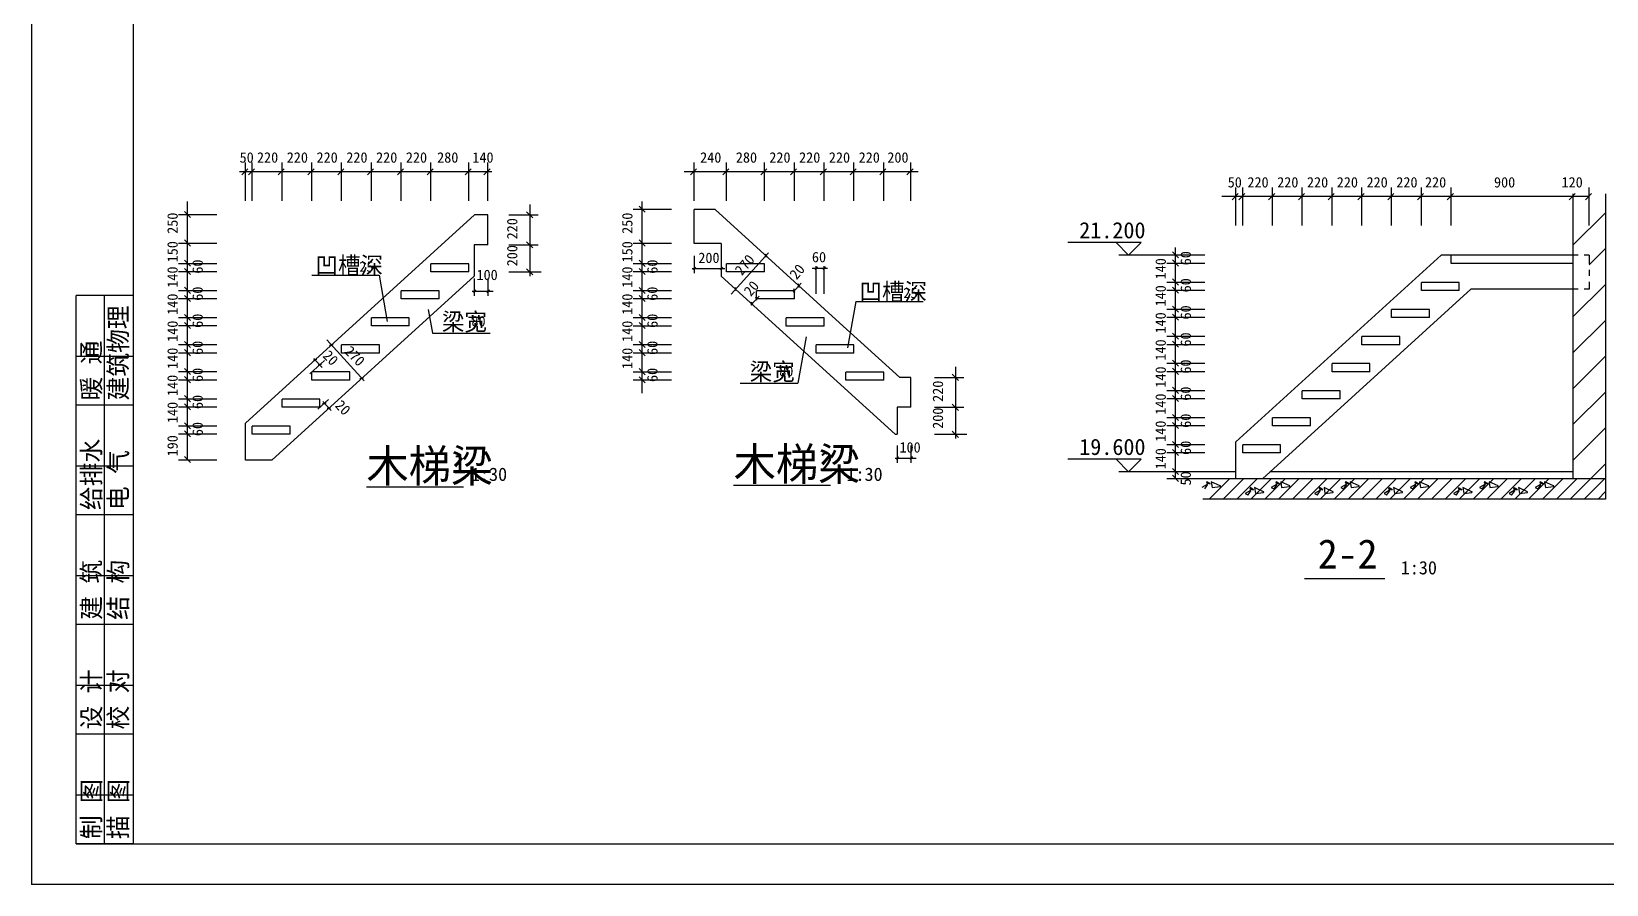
# Model space of a CAD drawing. Header units: metres. Extents: x -282284 to -222161, y -90681 to -4902.
# Drawn here: x -282284 to -243500, y -46902 to -25902 of the extents above; entities that cross this region are included whole.
import ezdxf

# ---------------------------------------------------------------- set-up
doc = ezdxf.new("R2010")
doc.units = ezdxf.units.M
doc.layers.add('1', color=7, linetype='Continuous')
doc.layers.add('3', color=3, linetype='Continuous')

msp = doc.modelspace()

# ---------------------------------------------------------------- linework, layer by layer
for p, q in [((-282283.95, -4902.17), (-282283.95, -46902.17)), ((-244326, -29894.9), (-244326, -36912.39)), ((-243526, -29894.9), (-243526, -37412.39)), ((-281183.95, -45902.17), (-281183.95, -32402.17)), ((-279783.95, -32402.17), (-281183.95, -32402.17)), ((-280483.95, -45902.17), (-280483.95, -32402.17)), ((-279783.95, -33902.17), (-281183.95, -33902.17)), ((-279783.95, -35102.17), (-281183.95, -35102.17)), ((-279783.95, -36602.17), (-281183.95, -36602.17)), ((-279783.95, -37802.17), (-281183.95, -37802.17)), ((-279783.95, -39302.17), (-281183.95, -39302.17)), ((-279783.95, -40502.17), (-281183.95, -40502.17)), ((-279783.95, -42002.17), (-281183.95, -42002.17)), ((-279783.95, -43202.17), (-281183.95, -43202.17)), ((-279783.95, -44702.17), (-281183.95, -44702.17)), ((-222883.95, -46902.17), (-282283.95, -46902.17))]:
    msp.add_line(p, q)
msp.add_lwpolyline([(-279783.95, -45902.17), (-281183.95, -45902.17), (-223883.95, -45902.17), (-223883.95, -5902.17), (-279783.95, -5902.17)], close=True)
at = {"layer": '1'}
for p, q in [((-244326, -31412.39), (-247326, -31412.39)), ((-247326, -31612.39), (-247326, -31412.39)), ((-247326, -31612.39), (-247326, -31412.39)), ((-244326, -31612.39), (-247326, -31612.39)), ((-248059.33, -32279.06), (-248059.33, -32079.06)), ((-247126, -32079.06), (-248059.33, -32079.06)), ((-247126, -32279.06), (-247126, -32079.06)), ((-247126, -32279.06), (-248059.33, -32279.06)), ((-247859.33, -32745.73), (-248792.67, -32745.73)), ((-248792.67, -32945.73), (-248792.67, -32745.73)), ((-247859.33, -32945.73), (-248792.67, -32945.73)), ((-247859.33, -32945.73), (-247859.33, -32745.73)), ((-248592.67, -33412.39), (-249526, -33412.39)), ((-249526, -33612.39), (-249526, -33412.39)), ((-248592.67, -33612.39), (-249526, -33612.39)), ((-248592.67, -33612.39), (-248592.67, -33412.39)), ((-250259.33, -34279.06), (-250259.33, -34079.06)), ((-249326, -34079.06), (-250259.33, -34079.06)), ((-249326, -34279.06), (-249326, -34079.06)), ((-249326, -34279.06), (-250259.33, -34279.06)), ((-250059.33, -34745.73), (-250992.67, -34745.73)), ((-250992.67, -34945.73), (-250992.67, -34745.73)), ((-250059.33, -34945.73), (-250059.33, -34745.73)), ((-250059.33, -34945.73), (-250992.67, -34945.73)), ((-250792.67, -35412.39), (-251726, -35412.39)), ((-251726, -35612.39), (-251726, -35412.39)), ((-250792.67, -35612.39), (-251726, -35612.39)), ((-250792.67, -35612.39), (-250792.67, -35412.39)), ((-251526, -36079.06), (-252459.33, -36079.06)), ((-252459.33, -36279.06), (-252459.33, -36079.06)), ((-251526, -36279.06), (-252459.33, -36279.06)), ((-251526, -36279.06), (-251526, -36079.06)), ((-252626, -36745.73), (-253441.37, -36745.73)), ((-244326, -36745.73), (-251791.57, -36745.73)), ((-243526, -36912.39), (-253441.37, -36912.39)), ((-243526, -37412.39), (-253441.37, -37412.39))]:
    msp.add_line(p, q, dxfattribs=at)
at = {"layer": '3'}
for p, q in [((-277159.01, -29348.05), (-270946.03, -29348.05)), ((-277015.07, -30069.82), (-277015.07, -29129.67)), ((-276848.4, -30069.82), (-276848.4, -29129.67)), ((-276115.07, -30069.82), (-276115.07, -29129.67)), ((-275381.73, -30069.82), (-275381.73, -29129.67)), ((-274648.4, -30069.82), (-274648.4, -29129.67)), ((-273915.07, -30069.82), (-273915.07, -29129.67)), ((-273181.73, -30069.82), (-273181.73, -29129.67)), ((-272448.4, -30069.82), (-272448.4, -29129.67)), ((-271515.07, -30069.82), (-271515.07, -29129.67)), ((-271048.4, -30069.82), (-271048.4, -29129.67)), ((-266216.11, -29348.05), (-260447.29, -29348.05)), ((-265965.91, -30069.82), (-265965.91, -29129.67)), ((-265165.91, -30069.82), (-265165.91, -29129.67)), ((-264232.58, -30069.82), (-264232.58, -29129.67)), ((-263499.24, -30069.82), (-263499.24, -29129.67)), ((-262765.91, -30069.82), (-262765.91, -29129.67)), ((-262032.58, -30069.82), (-262032.58, -29129.67)), ((-261299.24, -30069.82), (-261299.24, -29129.67)), ((-260632.58, -30069.82), (-260632.58, -29129.67)), ((-252626, -30680.84), (-252626, -29740.69)), ((-252459.33, -30680.84), (-252459.33, -29740.69)), ((-251726, -30680.84), (-251726, -29740.69)), ((-250992.67, -30680.84), (-250992.67, -29740.69)), ((-250259.33, -30680.84), (-250259.33, -29740.69)), ((-249526, -30680.84), (-249526, -29740.69)), ((-248792.67, -30680.84), (-248792.67, -29740.69)), ((-248059.33, -30680.84), (-248059.33, -29740.69)), ((-247326, -30680.84), (-247326, -29740.69)), ((-243926, -30680.84), (-243926, -29740.69)), ((-278443.83, -36451.49), (-278443.83, -30086.51)), ((-270015.64, -30158.95), (-270015.64, -31922.37)), ((-267245.74, -34808.45), (-267245.74, -30087.52)), ((-252976.2, -29959.06), (-243926, -29959.06)), ((-277722.06, -30418.16), (-278662.21, -30418.16)), ((-271376.17, -30418.16), (-277015.07, -35544.43)), ((-271048.4, -30418.16), (-271376.17, -30418.16)), ((-271048.4, -30951.49), (-271048.4, -30418.16)), ((-271048.4, -31151.49), (-271048.4, -30418.16)), ((-270533.69, -30418.16), (-269805.18, -30418.16)), ((-266523.96, -30285.84), (-267464.12, -30285.84)), ((-265965.91, -31119.18), (-265965.91, -30285.84)), ((-265451.48, -30285.84), (-265965.91, -30285.84)), ((-265451.48, -30285.84), (-262474.24, -32992.42)), ((-243526, -30364.62), (-244326, -31164.62)), ((-277722.06, -31118.16), (-278662.21, -31118.16)), ((-271048.4, -31151.49), (-271381.73, -31151.49)), ((-271381.73, -31151.49), (-271381.73, -31922.19)), ((-271381.73, -31151.49), (-271381.73, -31818.16)), ((-270533.69, -31151.49), (-269805.18, -31151.49)), ((-266523.96, -31119.18), (-267464.12, -31119.18)), ((-265299.24, -31119.18), (-265965.91, -31119.18)), ((-265299.24, -31119.18), (-265299.24, -31923.21)), ((-265299.24, -31234.1), (-265299.24, -31851.79)), ((-265052.81, -32366), (-264133.5, -31354.75)), ((-254958.32, -31099.13), (-256766.9, -31099.13)), ((-255266.76, -31412.39), (-255575.2, -31099.13)), ((-253389.92, -31412.39), (-255509, -31412.39)), ((-255266.76, -31412.39), (-254958.32, -31099.13)), ((-253389.92, -31412.39), (-254330.08, -31412.39)), ((-254111.7, -36912.39), (-254111.7, -31223.75)), ((-247573.77, -31412.39), (-252626, -36005.33)), ((-247326, -31412.39), (-247573.77, -31412.39)), ((-244194.28, -31412.39), (-244326, -31412.39)), ((-243926, -31412.39), (-244048.45, -31412.39)), ((-243526, -31247.63), (-243926, -31647.63)), ((-243926, -31412.39), (-243926, -31624.69)), ((-277722.06, -31618.16), (-278662.21, -31618.16)), ((-271515.07, -31618.16), (-272448.4, -31618.16)), ((-272448.4, -31818.16), (-272448.4, -31618.16)), ((-271515.07, -31818.16), (-271515.07, -31618.16)), ((-266523.96, -31619.18), (-267464.12, -31619.18)), ((-266016.22, -31735.97), (-265213.8, -31735.97)), ((-265965.91, -31426.29), (-265965.91, -31851.79)), ((-264232.58, -31619.18), (-265165.91, -31619.18)), ((-265165.91, -31819.18), (-265165.91, -31619.18)), ((-264232.58, -31819.18), (-264232.58, -31619.18)), ((-262681.26, -31734.59), (-263058.47, -31734.59)), ((-262965.91, -32359.09), (-262965.91, -31675.75)), ((-262765.91, -32359.09), (-262765.91, -31675.75)), ((-253389.92, -31612.39), (-254330.08, -31612.39)), ((-243926, -31770.53), (-243926, -31916.36)), ((-277722.06, -31818.16), (-278662.21, -31818.16)), ((-271381.73, -31922.19), (-276363.97, -36451.49)), ((-275381.77, -31901.67), (-273726.26, -31901.67)), ((-273726.26, -31901.67), (-273524.47, -33039.6)), ((-271515.07, -31818.16), (-272448.4, -31818.16)), ((-271381.73, -31984.19), (-271381.73, -32409.68)), ((-271048.4, -31984.19), (-271048.4, -32409.68)), ((-270530.33, -31818.16), (-269736.16, -31818.16)), ((-266523.96, -31819.18), (-267464.12, -31819.18)), ((-265299.24, -31923.21), (-261013.68, -35819.18)), ((-264232.58, -31819.18), (-265165.91, -31819.18)), ((-263530.93, -32319.95), (-263330.61, -32099.59)), ((-253389.92, -32079.06), (-254330.08, -32079.06)), ((-243526, -32130.64), (-244326, -32930.64)), ((-243926, -32062.19), (-243926, -32245.73)), ((-277722.06, -32284.83), (-278662.21, -32284.83)), ((-277722.06, -32484.83), (-278662.21, -32484.83)), ((-273181.73, -32484.83), (-273181.73, -32284.83)), ((-272248.4, -32284.83), (-273181.73, -32284.83)), ((-272248.4, -32484.83), (-273181.73, -32484.83)), ((-272248.4, -32484.83), (-272248.4, -32284.83)), ((-271432.04, -32293.87), (-270912.28, -32293.87)), ((-266523.96, -32285.84), (-267464.12, -32285.84)), ((-266523.96, -32485.84), (-267464.12, -32485.84)), ((-264567.03, -32639.85), (-264366.7, -32419.49)), ((-264432.58, -32485.84), (-264432.58, -32285.84)), ((-263499.24, -32285.84), (-264432.58, -32285.84)), ((-263499.24, -32485.84), (-264432.58, -32485.84)), ((-263499.24, -32485.84), (-263499.24, -32285.84)), ((-261985.79, -32550.2), (-262187.58, -33688.13)), ((-261985.79, -32550.2), (-260330.28, -32550.2)), ((-253389.92, -32279.06), (-254330.08, -32279.06)), ((-246841.57, -32245.73), (-251974.9, -36912.39)), ((-244326, -32245.73), (-246841.57, -32245.73)), ((-244194.28, -32245.73), (-244326, -32245.73)), ((-243926, -32245.73), (-244048.45, -32245.73)), ((-277722.06, -32951.49), (-278662.21, -32951.49)), ((-272981.73, -32951.49), (-273915.07, -32951.49)), ((-273915.07, -33151.49), (-273915.07, -32951.49)), ((-272981.73, -33151.49), (-272981.73, -32951.49)), ((-272513.83, -32743.96), (-272409.86, -33330.26)), ((-266523.96, -32952.51), (-267464.12, -32952.51)), ((-263699.24, -33152.51), (-263699.24, -32952.51)), ((-262765.91, -32952.51), (-263699.24, -32952.51)), ((-262765.91, -33152.51), (-262765.91, -32952.51)), ((-253389.92, -32745.73), (-254330.08, -32745.73)), ((-253389.92, -32945.73), (-254330.08, -32945.73)), ((-277722.06, -33151.49), (-278662.21, -33151.49)), ((-272981.73, -33151.49), (-273915.07, -33151.49)), ((-272409.86, -33330.26), (-270990.14, -33330.26)), ((-266523.96, -33152.51), (-267464.12, -33152.51)), ((-262765.91, -33152.51), (-263699.24, -33152.51)), ((-262474.24, -32992.42), (-260904.81, -34419.18)), ((-243526, -33013.65), (-244326, -33813.65)), ((-277722.06, -33618.16), (-278662.21, -33618.16)), ((-275009.95, -33494.51), (-274090.64, -34505.75)), ((-274648.4, -33818.16), (-274648.4, -33618.16)), ((-273715.07, -33618.16), (-274648.4, -33618.16)), ((-273715.07, -33818.16), (-273715.07, -33618.16)), ((-266523.96, -33619.18), (-267464.12, -33619.18)), ((-263210.02, -33421.63), (-263411.82, -34559.57)), ((-262032.58, -33619.18), (-262965.91, -33619.18)), ((-262965.91, -33819.18), (-262965.91, -33619.18)), ((-262032.58, -33819.18), (-262032.58, -33619.18)), ((-253389.92, -33412.39), (-254330.08, -33412.39)), ((-253389.92, -33612.39), (-254330.08, -33612.39)), ((-277722.06, -33818.16), (-278662.21, -33818.16)), ((-275072.45, -34003.66), (-275427.81, -34326.71)), ((-275328.72, -33952.07), (-275128.39, -34172.43)), ((-273715.07, -33818.16), (-274648.4, -33818.16)), ((-266523.96, -33819.18), (-267464.12, -33819.18)), ((-262032.58, -33819.18), (-262965.91, -33819.18)), ((-253389.92, -34079.06), (-254330.08, -34079.06)), ((-243526, -33896.66), (-244326, -34696.66)), ((-277722.06, -34284.83), (-278662.21, -34284.83)), ((-277722.06, -34484.83), (-278662.21, -34484.83)), ((-274448.4, -34284.83), (-275381.73, -34284.83)), ((-275381.73, -34484.83), (-275381.73, -34284.83)), ((-274448.4, -34484.83), (-275381.73, -34484.83)), ((-274448.4, -34484.83), (-274448.4, -34284.83)), ((-266523.96, -34285.84), (-267464.12, -34285.84)), ((-266523.96, -34485.84), (-267464.12, -34485.84)), ((-262232.58, -34485.84), (-262232.58, -34285.84)), ((-261299.24, -34285.84), (-262232.58, -34285.84)), ((-261299.24, -34485.84), (-262232.58, -34485.84)), ((-261299.24, -34485.84), (-261299.24, -34285.84)), ((-260632.58, -34419.18), (-260904.81, -34419.18)), ((-260632.58, -34952.51), (-260632.58, -34419.18)), ((-260632.58, -35152.51), (-260632.58, -34419.18)), ((-260051.25, -34419.18), (-259322.75, -34419.18)), ((-259533.2, -34159.97), (-259533.2, -35923.39)), ((-253389.92, -34279.06), (-254330.08, -34279.06)), ((-264831.54, -34559.57), (-263411.82, -34559.57)), ((-253389.92, -34745.73), (-254330.08, -34745.73)), ((-243526, -34779.67), (-244326, -35579.67)), ((-277722.06, -34951.49), (-278662.21, -34951.49)), ((-277722.06, -35151.49), (-278662.21, -35151.49)), ((-276115.07, -35151.49), (-276115.07, -34951.49)), ((-275181.73, -34951.49), (-276115.07, -34951.49)), ((-275181.73, -35151.49), (-276115.07, -35151.49)), ((-274969.66, -34958.7), (-275231.9, -35197.1)), ((-275181.73, -35151.49), (-275181.73, -34951.49)), ((-275108.72, -35013.87), (-274908.4, -35234.23)), ((-260965.91, -35152.51), (-260965.91, -35819.18)), ((-260965.91, -35152.51), (-260965.91, -35819.18)), ((-260632.58, -35152.51), (-260965.91, -35152.51)), ((-260051.25, -35152.51), (-259322.75, -35152.51)), ((-253389.92, -34945.73), (-254330.08, -34945.73)), ((-277722.06, -35618.16), (-278662.21, -35618.16)), ((-277015.07, -36451.49), (-277015.07, -35544.43)), ((-275915.07, -35618.16), (-276848.4, -35618.16)), ((-276848.4, -35818.16), (-276848.4, -35618.16)), ((-275915.07, -35818.16), (-275915.07, -35618.16)), ((-253389.92, -35412.39), (-254330.08, -35412.39)), ((-253389.92, -35612.39), (-254330.08, -35612.39)), ((-243526, -35662.68), (-244326, -36462.68)), ((-277722.06, -35818.16), (-278662.21, -35818.16)), ((-275915.07, -35818.16), (-276848.4, -35818.16)), ((-261013.68, -35819.18), (-260965.91, -35819.18)), ((-260047.89, -35819.18), (-259253.72, -35819.18)), ((-252626, -36912.39), (-252626, -36005.33)), ((-277722.06, -36451.49), (-278662.21, -36451.49)), ((-276363.97, -36451.49), (-277015.07, -36451.49)), ((-261016.22, -36402.65), (-260496.45, -36402.65)), ((-260965.91, -36092.97), (-260965.91, -36518.47)), ((-260632.58, -36092.97), (-260632.58, -36518.47)), ((-254958.32, -36432.47), (-256766.9, -36432.47)), ((-255266.76, -36745.73), (-255575.2, -36432.47)), ((-255266.76, -36745.73), (-254958.32, -36432.47)), ((-253389.92, -36079.06), (-254330.08, -36079.06)), ((-253389.92, -36279.06), (-254330.08, -36279.06)), ((-253389.92, -36745.73), (-255509, -36745.73)), ((-243526, -36545.69), (-244392.71, -37412.39)), ((-253389.92, -36912.39), (-254330.08, -36912.39)), ((-253334.52, -37054.18), (-253464.06, -37130.54)), ((-253392.03, -37160.18), (-253323.97, -37065.75)), ((-253343.45, -36981.68), (-253353.48, -37016.68)), ((-253353.48, -37016.68), (-253261.86, -37037.7)), ((-252784.46, -36912.39), (-253284.46, -37412.39)), ((-253232.12, -36985.86), (-253209.29, -37130.35)), ((-253011.64, -37086.88), (-253232.12, -36985.86)), ((-253209.29, -37130.35), (-253013.83, -37102.07)), ((-252442.47, -36912.39), (-252942.47, -37412.39)), ((-252100.48, -36912.39), (-252600.48, -37412.39)), ((-252100.48, -36912.39), (-252600.48, -37412.39)), ((-252267.8, -37199.72), (-252397.34, -37276.07)), ((-252325.31, -37305.71), (-252257.25, -37211.28)), ((-252276.73, -37127.22), (-252286.75, -37162.22)), ((-252286.75, -37162.22), (-252195.14, -37183.24)), ((-251758.49, -36912.39), (-252258.49, -37412.39)), ((-252165.4, -37131.39), (-252142.57, -37275.89)), ((-251944.92, -37232.42), (-252165.4, -37131.39)), ((-251416.5, -36912.39), (-251916.5, -37412.39)), ((-251624.57, -37054.18), (-251754.11, -37130.54)), ((-251754.11, -37130.54), (-251692.25, -37162.6)), ((-251682.08, -37160.18), (-251614.02, -37065.75)), ((-251633.5, -36981.68), (-251643.52, -37016.68)), ((-251643.52, -37016.68), (-251551.91, -37037.7)), ((-251074.51, -36912.39), (-251574.51, -37412.39)), ((-251301.69, -37086.88), (-251522.17, -36985.86)), ((-251522.17, -36985.86), (-251499.34, -37130.35)), ((-251499.34, -37130.35), (-251303.88, -37102.07)), ((-250732.51, -36912.39), (-251232.51, -37412.39)), ((-250390.52, -36912.39), (-250890.52, -37412.39)), ((-250390.52, -36912.39), (-250890.52, -37412.39)), ((-250557.85, -37199.72), (-250687.39, -37276.07)), ((-250615.36, -37305.71), (-250547.3, -37211.28)), ((-250566.78, -37127.22), (-250576.8, -37162.22)), ((-250576.8, -37162.22), (-250485.19, -37183.24)), ((-250048.53, -36912.39), (-250548.53, -37412.39)), ((-250455.45, -37131.39), (-250432.62, -37275.89)), ((-250234.97, -37232.42), (-250455.45, -37131.39)), ((-249706.54, -36912.39), (-250206.54, -37412.39)), ((-249914.62, -37054.18), (-250044.16, -37130.54)), ((-250044.16, -37130.54), (-249982.3, -37162.6)), ((-249972.13, -37160.18), (-249904.07, -37065.75)), ((-249923.55, -36981.68), (-249933.57, -37016.68)), ((-249933.57, -37016.68), (-249841.96, -37037.7)), ((-249364.55, -36912.39), (-249864.55, -37412.39)), ((-249812.22, -36985.86), (-249789.39, -37130.35)), ((-249591.74, -37086.88), (-249812.22, -36985.86)), ((-249789.39, -37130.35), (-249593.93, -37102.07)), ((-249022.56, -36912.39), (-249522.56, -37412.39)), ((-248680.57, -36912.39), (-249180.57, -37412.39)), ((-248680.57, -36912.39), (-249180.57, -37412.39)), ((-248847.9, -37199.72), (-248977.43, -37276.07)), ((-248905.41, -37305.71), (-248837.35, -37211.28)), ((-248856.83, -37127.22), (-248866.85, -37162.22)), ((-248866.85, -37162.22), (-248775.23, -37183.24)), ((-248338.58, -36912.39), (-248838.58, -37412.39)), ((-248525.02, -37232.42), (-248745.5, -37131.39)), ((-248745.5, -37131.39), (-248722.66, -37275.89)), ((-247996.59, -36912.39), (-248496.59, -37412.39)), ((-248204.67, -37054.18), (-248334.21, -37130.54)), ((-248334.21, -37130.54), (-248272.35, -37162.6)), ((-248262.18, -37160.18), (-248194.12, -37065.75)), ((-248213.6, -36981.68), (-248223.62, -37016.68)), ((-248223.62, -37016.68), (-248132, -37037.7)), ((-247654.6, -36912.39), (-248154.6, -37412.39)), ((-248102.27, -36985.86), (-248079.44, -37130.35)), ((-247881.79, -37086.88), (-248102.27, -36985.86)), ((-248079.44, -37130.35), (-247883.97, -37102.07)), ((-247312.61, -36912.39), (-247812.61, -37412.39)), ((-246970.62, -36912.39), (-247470.62, -37412.39)), ((-247137.95, -37199.72), (-247267.48, -37276.07)), ((-247195.46, -37305.71), (-247127.39, -37211.28)), ((-247146.87, -37127.22), (-247156.9, -37162.22)), ((-247156.9, -37162.22), (-247065.28, -37183.24)), ((-246628.63, -36912.39), (-247128.63, -37412.39)), ((-247035.55, -37131.39), (-247012.71, -37275.89)), ((-246815.06, -37232.42), (-247035.55, -37131.39)), ((-246286.64, -36912.39), (-246786.64, -37412.39)), ((-246494.72, -37054.18), (-246624.25, -37130.54)), ((-246624.25, -37130.54), (-246562.4, -37162.6)), ((-246552.23, -37160.18), (-246484.16, -37065.75)), ((-246503.64, -36981.68), (-246513.67, -37016.68)), ((-246513.67, -37016.68), (-246422.05, -37037.7)), ((-245944.65, -36912.39), (-246444.65, -37412.39)), ((-246171.84, -37086.88), (-246392.32, -36985.86)), ((-246392.32, -36985.86), (-246369.48, -37130.35)), ((-246369.48, -37130.35), (-246174.02, -37102.07)), ((-245602.66, -36912.39), (-246102.66, -37412.39)), ((-245769.98, -37199.72), (-245899.52, -37276.07)), ((-245827.49, -37305.71), (-245759.43, -37211.28)), ((-245778.91, -37127.22), (-245788.94, -37162.22)), ((-245788.94, -37162.22), (-245697.32, -37183.24)), ((-245260.67, -36912.39), (-245760.67, -37412.39)), ((-245260.67, -36912.39), (-245760.67, -37412.39)), ((-245667.58, -37131.39), (-245644.75, -37275.89)), ((-245447.1, -37232.42), (-245667.58, -37131.39)), ((-244918.68, -36912.39), (-245418.68, -37412.39)), ((-245126.75, -37054.18), (-245256.29, -37130.54)), ((-245256.29, -37130.54), (-245194.44, -37162.6)), ((-245184.26, -37160.18), (-245116.2, -37065.75)), ((-245135.68, -36981.68), (-245145.71, -37016.68)), ((-245145.71, -37016.68), (-245054.09, -37037.7)), ((-244576.69, -36912.39), (-245076.69, -37412.39)), ((-245024.35, -36985.86), (-245001.52, -37130.35)), ((-244803.87, -37086.88), (-245024.35, -36985.86)), ((-245001.52, -37130.35), (-244806.06, -37102.07)), ((-244234.7, -36912.39), (-244734.7, -37412.39)), ((-243550.72, -36912.39), (-244050.72, -37412.39)), ((-243526, -37229.67), (-243708.73, -37412.39)), ((-252397.34, -37276.07), (-252335.48, -37308.14)), ((-252142.57, -37275.89), (-251947.11, -37247.61)), ((-250687.39, -37276.07), (-250625.53, -37308.14)), ((-250432.62, -37275.89), (-250237.16, -37247.61)), ((-248977.43, -37276.07), (-248915.58, -37308.14)), ((-248722.66, -37275.89), (-248527.2, -37247.61)), ((-247267.48, -37276.07), (-247205.63, -37308.14)), ((-247012.71, -37275.89), (-246817.25, -37247.61)), ((-245899.52, -37276.07), (-245837.67, -37308.14)), ((-245644.75, -37275.89), (-245449.29, -37247.61))]:
    msp.add_line(p, q, dxfattribs=at)
for points in [[(-276958.44, -29281.82), (-277108.67, -29432.06)], [(-276791.77, -29281.82), (-276942.01, -29432.06)], [(-276058.44, -29281.82), (-276208.67, -29432.06)], [(-276058.44, -29281.82), (-276208.67, -29432.06)], [(-275325.1, -29281.82), (-275475.34, -29432.06)], [(-275325.1, -29281.82), (-275475.34, -29432.06)], [(-274591.77, -29281.82), (-274742.01, -29432.06)], [(-273858.44, -29281.82), (-274008.67, -29432.06)], [(-273125.1, -29281.82), (-273275.34, -29432.06)], [(-272391.77, -29281.82), (-272542.01, -29432.06)], [(-271458.44, -29281.82), (-271608.67, -29432.06)], [(-270991.77, -29281.82), (-271142.01, -29432.06)], [(-265909.28, -29281.82), (-266059.52, -29432.06)], [(-265109.28, -29281.82), (-265259.52, -29432.06)], [(-264175.95, -29281.82), (-264326.18, -29432.06)], [(-263442.61, -29281.82), (-263592.85, -29432.06)], [(-262709.28, -29281.82), (-262859.52, -29432.06)], [(-261975.95, -29281.82), (-262126.18, -29432.06)], [(-261242.61, -29281.82), (-261392.85, -29432.06)], [(-260575.95, -29281.82), (-260726.18, -29432.06)], [(-267321.65, -30200.6), (-267171.41, -30350.84)], [(-252569.37, -29892.84), (-252719.61, -30043.08)], [(-252402.7, -29892.84), (-252552.94, -30043.08)], [(-251669.37, -29892.84), (-251819.61, -30043.08)], [(-250936.04, -29892.84), (-251086.27, -30043.08)], [(-250202.7, -29892.84), (-250352.94, -30043.08)], [(-249469.37, -29892.84), (-249619.61, -30043.08)], [(-248736.04, -29892.84), (-248886.27, -30043.08)], [(-248002.7, -29892.84), (-248152.94, -30043.08)], [(-247269.37, -29892.84), (-247419.61, -30043.08)], [(-244269.37, -29892.84), (-244419.61, -30043.08)], [(-243869.37, -29892.84), (-244019.61, -30043.08)], [(-278519.74, -30332.92), (-278369.5, -30483.16)], [(-270093.11, -30340.74), (-269942.87, -30490.98)], [(-278519.74, -31032.92), (-278369.5, -31183.16)], [(-270093.11, -31077.85), (-269942.87, -31228.09)], [(-267321.65, -31033.94), (-267171.41, -31184.18)], [(-264187.08, -31468.09), (-264210.95, -31382.84)], [(-254187.61, -31327.15), (-254037.37, -31477.39)], [(-278519.74, -31532.92), (-278369.5, -31683.16)], [(-278519.74, -31732.92), (-278369.5, -31883.16)], [(-270093.11, -31744.51), (-269942.87, -31894.75)], [(-267321.65, -31533.94), (-267171.41, -31684.18)], [(-267321.65, -31733.94), (-267171.41, -31884.18)], [(-265931.3, -31703.95), (-265993.9, -31766.55)], [(-265264.63, -31703.95), (-265327.23, -31766.55)], [(-262931.3, -31699.97), (-262993.9, -31762.57)], [(-262731.3, -31699.97), (-262793.9, -31762.57)], [(-254187.61, -31527.15), (-254037.37, -31677.39)], [(-263376.65, -32200.96), (-263400.52, -32115.71)], [(-254187.61, -31993.82), (-254037.37, -32144.06)], [(-278519.74, -32199.58), (-278369.5, -32349.82)], [(-278519.74, -32399.58), (-278369.5, -32549.82)], [(-278519.74, -32399.58), (-278369.5, -32549.82)], [(-271347.12, -32261.85), (-271409.72, -32324.45)], [(-271008.75, -32261.85), (-271071.35, -32324.45)], [(-267321.65, -32200.6), (-267171.41, -32350.84)], [(-267321.65, -32400.6), (-267171.41, -32550.84)], [(-267321.65, -32400.6), (-267171.41, -32550.84)], [(-264933.18, -32288.79), (-264957.05, -32203.54)], [(-264532.08, -32649.54), (-264555.95, -32564.29)], [(-264421.72, -32524.62), (-264445.59, -32439.37)], [(-263487.01, -32325.87), (-263510.88, -32240.63)], [(-254187.61, -32193.82), (-254037.37, -32344.06)], [(-278519.74, -32866.25), (-278369.5, -33016.49)], [(-267321.65, -32867.27), (-267171.41, -33017.51)], [(-254187.61, -32660.48), (-254037.37, -32810.72)], [(-254187.61, -32860.48), (-254037.37, -33010.72)], [(-254187.61, -32860.48), (-254037.37, -33010.72)], [(-278519.74, -33066.25), (-278369.5, -33216.49)], [(-267321.65, -33067.27), (-267171.41, -33217.51)], [(-254187.61, -33327.15), (-254037.37, -33477.39)], [(-278519.74, -33532.92), (-278369.5, -33683.16)], [(-278519.74, -33732.92), (-278369.5, -33883.16)], [(-274944.46, -33620.94), (-274857.33, -33605.27)], [(-267321.65, -33533.94), (-267171.41, -33684.18)], [(-267321.65, -33733.94), (-267171.41, -33884.18)], [(-254187.61, -33527.15), (-254037.37, -33677.39)], [(-275341.69, -33985.94), (-275254.56, -33970.27)], [(-275227.83, -34107.67), (-275140.69, -34092.01)], [(-254187.61, -33993.82), (-254037.37, -34144.06)], [(-278519.74, -34199.58), (-278369.5, -34349.82)], [(-278519.74, -34399.58), (-278369.5, -34549.82)], [(-274198.37, -34441.64), (-274111.24, -34425.98)], [(-267321.65, -34200.6), (-267171.41, -34350.84)], [(-267321.65, -34400.6), (-267171.41, -34550.84)], [(-259610.67, -34341.76), (-259460.43, -34492)], [(-254187.61, -34193.82), (-254037.37, -34344.06)], [(-278519.74, -34866.25), (-278369.5, -35016.49)], [(-254187.61, -34660.48), (-254037.37, -34810.72)], [(-254187.61, -34860.48), (-254037.37, -35010.72)], [(-278519.74, -35066.25), (-278369.5, -35216.49)], [(-275118.8, -35057.04), (-275031.66, -35041.37)], [(-275004.93, -35178.77), (-274917.8, -35163.1)], [(-259610.67, -35078.86), (-259460.43, -35229.1)], [(-278519.74, -35532.92), (-278369.5, -35683.16)], [(-254187.61, -35327.15), (-254037.37, -35477.39)], [(-254187.61, -35527.15), (-254037.37, -35677.39)], [(-278519.74, -35732.92), (-278369.5, -35883.16)], [(-259610.67, -35745.53), (-259460.43, -35895.77)], [(-254187.61, -35993.82), (-254037.37, -36144.06)], [(-278519.74, -36366.25), (-278369.5, -36516.49)], [(-260931.3, -36370.63), (-260993.9, -36433.23)], [(-260592.93, -36370.63), (-260655.53, -36433.23)], [(-254187.61, -36193.82), (-254037.37, -36344.06)], [(-254187.61, -36660.48), (-254037.37, -36810.72)], [(-254187.61, -36827.15), (-254037.37, -36977.39)], [(-274036.99, -37114.78), (-271647.69, -37114.78)], [(-264994.65, -37068.3), (-262605.36, -37068.3)], [(-250935.23, -39369.53), (-248954.62, -39369.53)]]:
    msp.add_lwpolyline(points, dxfattribs=at)
for centre, radius, start, end in [((-254840.8, -39535.64), 2957.32, 57.67, 59.54), ((-253330.46, -37061.07), 8, 324.22, 120.52), ((-253014.98, -37094.15), 8, 278.23, 65.38), ((-253774.08, -39681.18), 2957.32, 57.67, 59.54), ((-252263.74, -37206.61), 8, 324.22, 120.52), ((-251948.25, -37239.69), 8, 278.23, 65.38), ((-251688.57, -37155.5), 8, 242.6, 324.22), ((-253130.85, -39535.64), 2957.32, 57.67, 59.54), ((-251620.51, -37061.07), 8, 324.22, 120.52), ((-251305.02, -37094.15), 8, 278.23, 65.38), ((-252064.13, -39681.18), 2957.32, 57.67, 59.54), ((-250553.79, -37206.61), 8, 324.22, 120.52), ((-250238.3, -37239.69), 8, 278.23, 65.38), ((-249978.62, -37155.5), 8, 242.6, 324.22), ((-251420.9, -39535.64), 2957.32, 57.67, 59.54), ((-249910.56, -37061.07), 8, 324.22, 120.52), ((-249595.07, -37094.15), 8, 278.23, 65.38), ((-250354.18, -39681.18), 2957.32, 57.67, 59.54), ((-248843.84, -37206.61), 8, 324.22, 120.52), ((-248528.35, -37239.69), 8, 278.23, 65.38), ((-248268.67, -37155.5), 8, 242.6, 324.22), ((-249710.95, -39535.64), 2957.32, 57.67, 59.54), ((-248200.61, -37061.07), 8, 324.22, 120.52), ((-247885.12, -37094.15), 8, 278.23, 65.38), ((-248644.22, -39681.18), 2957.32, 57.67, 59.54), ((-247133.88, -37206.61), 8, 324.22, 120.52), ((-246818.4, -37239.69), 8, 278.23, 65.38), ((-246558.72, -37155.5), 8, 242.6, 324.22), ((-248000.99, -39535.64), 2957.32, 57.67, 59.54), ((-246490.65, -37061.07), 8, 324.22, 120.52), ((-246175.17, -37094.15), 8, 278.23, 65.38), ((-247276.26, -39681.18), 2957.32, 57.67, 59.54), ((-245765.92, -37206.61), 8, 324.22, 120.52), ((-245450.44, -37239.69), 8, 278.23, 65.38), ((-245190.75, -37155.5), 8, 242.6, 324.22), ((-246633.03, -39535.64), 2957.32, 57.67, 59.54), ((-245122.69, -37061.07), 8, 324.22, 120.52), ((-244807.21, -37094.15), 8, 278.23, 65.38), ((-252331.8, -37301.04), 8, 242.6, 324.22), ((-250621.85, -37301.04), 8, 242.6, 324.22), ((-248911.9, -37301.04), 8, 242.6, 324.22), ((-247201.95, -37301.04), 8, 242.6, 324.22), ((-245833.98, -37301.04), 8, 242.6, 324.22)]:
    msp.add_arc(centre, radius, start, end, dxfattribs=at)

# ---------------------------------------------------------------- texts
for s, p in [('建筑物理', (-279923.13, -34985.56)), ('暖 通', (-280585.52, -34985.56)), ('给排水', (-280585.52, -37685.56)), ('电 气', (-279923.13, -37685.56)), ('建 筑', (-280585.52, -40385.56)), ('结 构', (-279923.13, -40385.56)), ('设 计', (-280585.52, -43085.56)), ('校 对', (-279923.13, -43085.56)), ('制 图', (-280585.52, -45785.56)), ('描 图', (-279923.13, -45785.56))]:
    msp.add_text(s, height=450, rotation=90).set_placement(p)
at = {"layer": '1'}
msp.add_text('2-2', height=720, dxfattribs=at).set_placement((-250608.26, -39123.71))
at = {"layer": '3'}
for s, height, p in [('50', 256, (-277159.57, -29130.83)), ('220', 256, (-276731.76, -29130.83)), ('220', 256, (-275998.43, -29130.83)), ('220', 256, (-275265.09, -29130.83)), ('220', 256, (-274531.76, -29130.83)), ('220', 256, (-273798.43, -29130.83)), ('220', 256, (-273065.09, -29130.83)), ('280', 256, (-272295.14, -29130.83)), ('140', 256, (-271428.39, -29130.83)), ('240', 256, (-265818.88, -29130.83)), ('280', 256, (-264939.71, -29130.83)), ('220', 256, (-264115.94, -29130.83)), ('220', 256, (-263382.6, -29130.83)), ('220', 256, (-262649.27, -29130.83)), ('220', 256, (-261915.94, -29130.83)), ('200', 256, (-261209.48, -29130.83)), ('50', 256, (-252827.81, -29741.85)), ('220', 256, (-252342.69, -29741.85)), ('220', 256, (-251609.36, -29741.85)), ('220', 256, (-250876.03, -29741.85)), ('220', 256, (-250142.69, -29741.85)), ('220', 256, (-249409.36, -29741.85)), ('220', 256, (-248676.03, -29741.85)), ('220', 256, (-247969.57, -29741.85)), ('900', 256, (-246270.6, -29741.85)), ('120', 256, (-244607.24, -29741.85)), ('21.200', 400, (-256484.17, -30994.15)), ('凹槽深', 426.67, (-275290.29, -31874.13)), ('200', 256, (-265863.49, -31601.61)), ('60', 256, (-263066.14, -31583.32)), ('25', 256, (-274211.2, -31817.72)), ('100', 256, (-271326.21, -32021.74)), ('凹槽深', 426.67, (-261894.31, -32522.66)), ('25', 256, (-260815.22, -32466.25)), ('梁宽', 426.67, (-272177.81, -33260.15)), ('80', 256, (-271450.14, -33161.6)), ('梁宽', 426.67, (-264599.49, -34489.45)), ('80', 256, (-263871.82, -34390.91)), ('木梯梁', 800, (-264993.95, -36951.88)), ('100', 256, (-260910.39, -36268.3)), ('19.600', 400, (-256484.17, -36327.48)), ('木梯梁', 800, (-274036.28, -36998.35)), ('1', 480, (-271905.29, -36777.29)), ('2', 480, (-262862.96, -36730.82)), ('1:30', 327.68, (-271463.32, -36965.85)), ('1:30', 327.68, (-262217.45, -36965.85)), ('1:30', 327.68, (-248566.72, -39267.07))]:
    msp.add_text(s, height=height, dxfattribs=at).set_placement(p)
for s, rotation, p in [('250', 90, (-278683.8, -30882.97)), ('220', 90, (-270319.59, -31019.21)), ('250', 90, (-267485.71, -30883.99)), ('150', 90, (-278683.8, -31585.4)), ('200', 90, (-270319.59, -31682.72)), ('150', 90, (-267485.71, -31586.42)), ('270', 50.09, (-264793.44, -31927.05)), ('60', 90, (-253733.8, -31658.03)), ('140', 90, (-278683.8, -32209.79)), ('60', 90, (-278065.93, -31863.8)), ('140', 90, (-267485.71, -32210.81)), ('60', 90, (-266867.83, -31864.82)), ('20', 50.09, (-263444.08, -32029.85)), ('140', 90, (-254351.67, -32004.02)), ('20', 50.09, (-264571.56, -32441.07)), ('140', 90, (-254351.67, -32670.69)), ('60', 90, (-253733.8, -32324.7)), ('140', 90, (-278683.8, -32876.46)), ('60', 90, (-278065.93, -32530.47)), ('140', 90, (-267485.71, -32877.47)), ('60', 90, (-266867.83, -32531.49)), ('60', 90, (-278065.93, -33197.13)), ('60', 90, (-266867.83, -33198.15)), ('140', 90, (-254351.67, -33337.36)), ('60', 90, (-253733.8, -32991.37)), ('140', 90, (-278683.8, -33543.12)), ('140', 90, (-267485.71, -33544.14)), ('60', 90, (-253733.8, -33658.03)), ('140', 90, (-278683.8, -34209.79)), ('60', 90, (-278065.93, -33863.8)), ('270', 314.64, (-274597.64, -33794.42)), ('140', 90, (-267485.71, -34210.81)), ('60', 90, (-266867.83, -33864.82)), ('140', 90, (-254351.67, -34004.02)), ('20', 314.64, (-275130.41, -33902.03)), ('60', 90, (-253733.8, -34324.7)), ('140', 90, (-278683.8, -34876.46)), ('60', 90, (-278065.93, -34530.47)), ('60', 90, (-266867.83, -34531.49)), ('220', 90, (-259837.15, -35020.23)), ('140', 90, (-254351.67, -34670.69)), ('60', 90, (-278065.93, -35197.13)), ('140', 90, (-254351.67, -35337.36)), ('60', 90, (-253733.8, -34991.37)), ('140', 90, (-278683.8, -35543.12)), ('20', 314.64, (-274828.18, -35127.9)), ('200', 90, (-259837.15, -35683.74)), ('60', 90, (-278065.93, -35863.8)), ('140', 90, (-254351.67, -36004.02)), ('60', 90, (-253733.8, -35658.03)), ('190', 90, (-278683.8, -36362.16)), ('60', 90, (-253733.8, -36324.7)), ('140', 90, (-254351.67, -36681.48)), ('50', 90, (-253733.8, -37079.8))]:
    msp.add_text(s, height=256, rotation=rotation, dxfattribs=at).set_placement(p)

doc.saveas('drawing.dxf')
